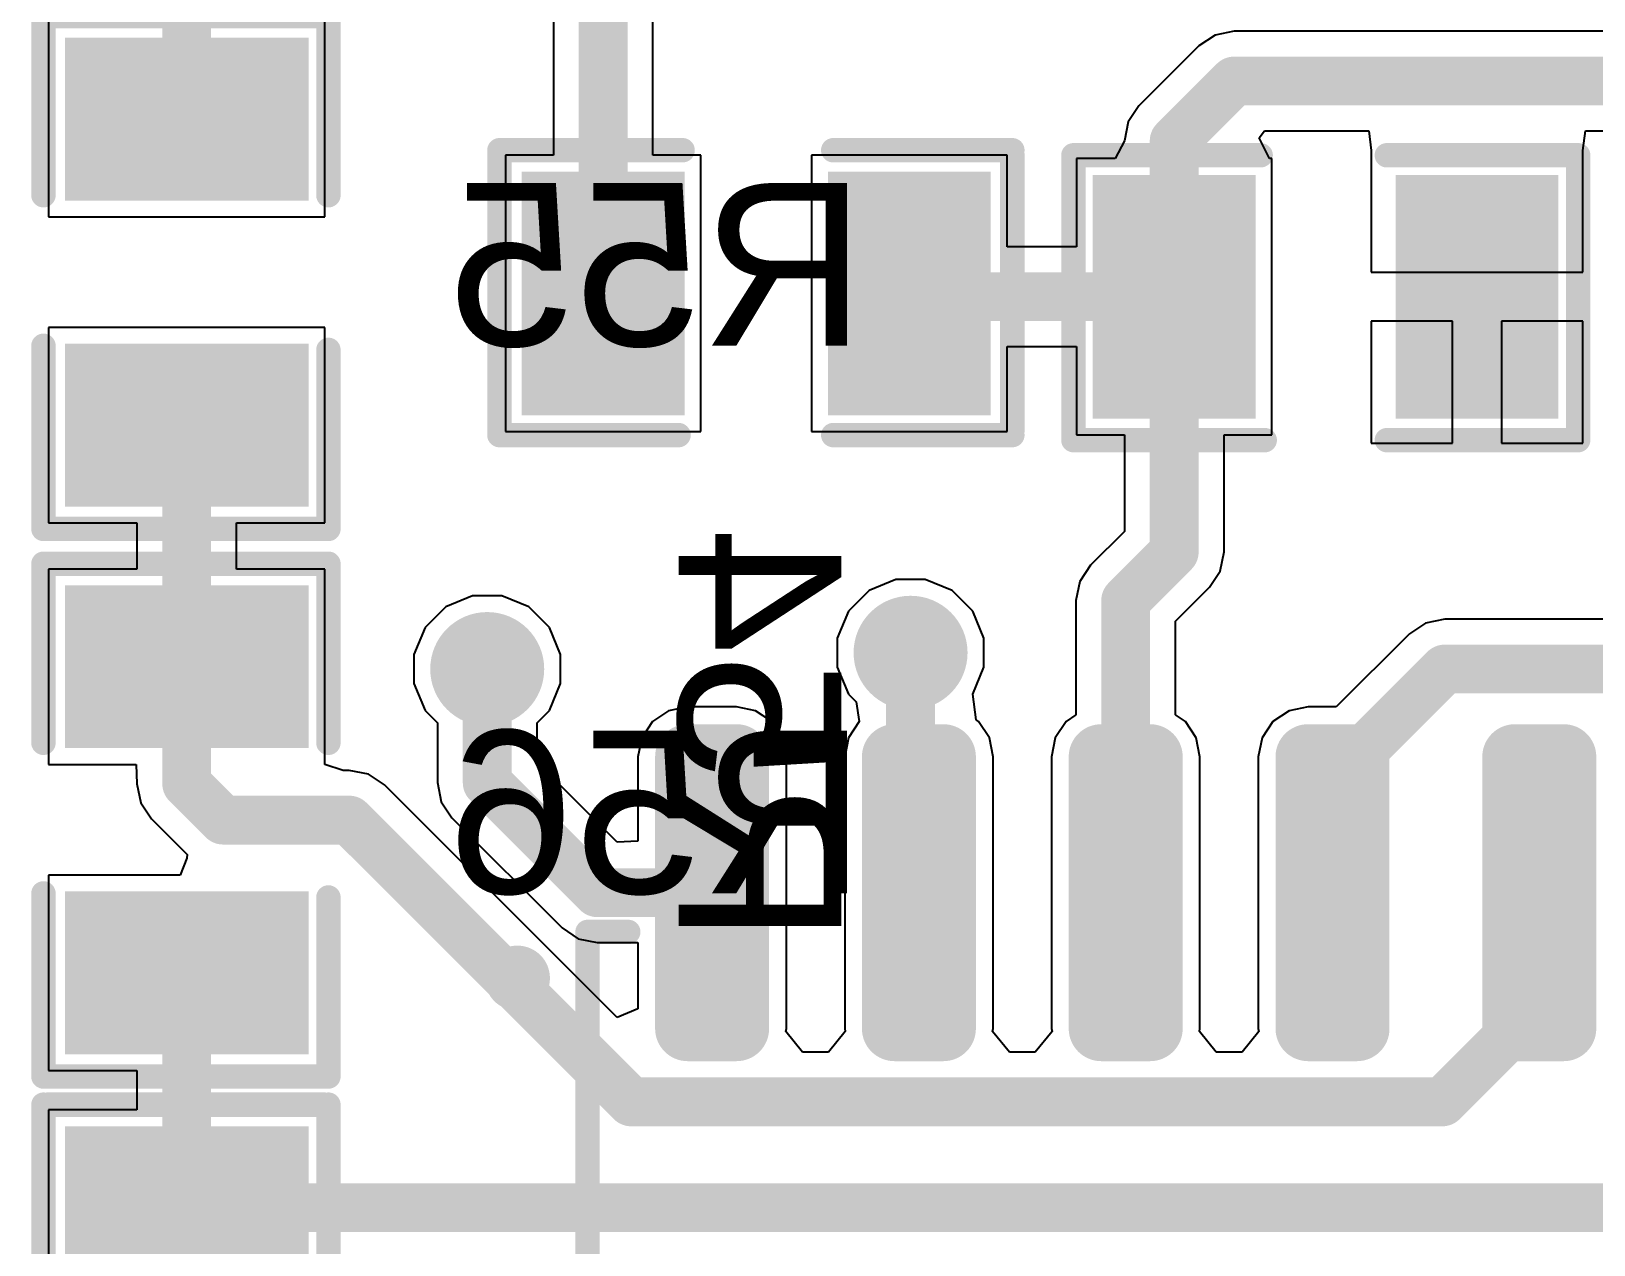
# Model space of a CAD drawing. Header units: millimetres. Extents: x 95 to 305, y 96 to 295.
# Drawn here: x 172.85 to 182.45, y 119.23 to 126.68 of the extents above; entities that cross this region are included whole.
import ezdxf

# ---------------------------------------------------------------- set-up
doc = ezdxf.new("R2010")
doc.units = ezdxf.units.MM
for name, color, linetype in [('BottomLayer', 5, 'Continuous'), ('BottomOverlay', 54, 'Continuous'), ('BottomPaste', 16, 'Continuous'), ('BottomSolder', 6, 'Continuous'), ('ViaHoleLayer', 16, 'Continuous')]:
    doc.layers.add(name, color=color, linetype=linetype)
doc.styles.add('Arial', font='', dxfattribs={"height": 0.2})
doc.styles.get('Arial').set_extended_font_data('Arial')

# ---------------------------------------------------------------- blocks, each defined once
blk = doc.blocks.new('SOIC_14_B_59')
at = {"layer": 'BottomLayer'}
h = blk.add_hatch(color=5, dxfattribs=at)
edge = h.paths.add_edge_path()
edge.add_arc((-3.27599675, 1.42599918), 0.1499997, 90, 180)
edge.add_line((-3.42599645, 1.42599918), (-3.42599645, 1.12599978))
edge.add_arc((-3.27599675, 1.12599978), 0.1499997, 180, 270)
edge.add_line((-3.27599675, 0.9760000799999999), (-1.60599501, 0.9760000799999999))
edge.add_arc((-1.60599501, 1.12599978), 0.1499997, 270, 360)
edge.add_line((-1.45599531, 1.12599978), (-1.45599531, 1.42599918))
edge.add_arc((-1.60599501, 1.42599918), 0.1499997, 0, 90)
edge.add_line((-1.60599501, 1.57599888), (-3.27599675, 1.57599888))
h = blk.add_hatch(color=5, dxfattribs=at)
edge = h.paths.add_edge_path()
edge.add_arc((-3.27599929, 0.15599918), 0.1499997, 90, 180)
edge.add_line((-3.42599899, 0.15599918), (-3.42599899, -0.14400022))
edge.add_arc((-3.27599929, -0.14400022), 0.1499997, 180, 270)
edge.add_line((-3.27599929, -0.29399992), (-1.60599755, -0.29399992))
edge.add_arc((-1.60599755, -0.14400022), 0.1499997, 270, 360)
edge.add_line((-1.45599785, -0.14400022), (-1.45599785, 0.15599918))
edge.add_arc((-1.60599755, 0.15599918), 0.1499997, 0, 90)
edge.add_line((-1.60599755, 0.30599888), (-3.27599929, 0.30599888))
h = blk.add_hatch(color=5, dxfattribs=at)
edge = h.paths.add_edge_path()
edge.add_arc((-3.27599929, -1.11400082), 0.1499997, 90, 180)
edge.add_line((-3.42599899, -1.11400082), (-3.42599899, -1.41400022))
edge.add_arc((-3.27599929, -1.41400022), 0.1499997, 180, 270)
edge.add_line((-3.27599929, -1.56399992), (-1.60599755, -1.56399992))
edge.add_arc((-1.60599755, -1.41400022), 0.1499997, 270, 360)
edge.add_line((-1.45599785, -1.41400022), (-1.45599785, -1.11400082))
edge.add_arc((-1.60599755, -1.11400082), 0.1499997, 0, 90)
edge.add_line((-1.60599755, -0.96400112), (-3.27599929, -0.96400112))
h = blk.add_hatch(color=5, dxfattribs=at)
edge = h.paths.add_edge_path()
edge.add_arc((-3.27599675, -2.38400082), 0.1499997, 90, 180)
edge.add_line((-3.42599645, -2.38400082), (-3.42599645, -2.68400022))
edge.add_arc((-3.27599675, -2.68400022), 0.1499997, 180, 270)
edge.add_line((-3.27599675, -2.83399992), (-1.60599501, -2.83399992))
edge.add_arc((-1.60599501, -2.68400022), 0.1499997, 270, 360)
edge.add_line((-1.45599531, -2.68400022), (-1.45599531, -2.38400082))
edge.add_arc((-1.60599501, -2.38400082), 0.1499997, 0, 90)
edge.add_line((-1.60599501, -2.23400112), (-3.27599675, -2.23400112))
h = blk.add_hatch(color=5, dxfattribs=at)
edge = h.paths.add_edge_path()
edge.add_arc((-3.27599929, -3.65400082), 0.1499997, 90, 180)
edge.add_line((-3.42599899, -3.65400082), (-3.42599899, -3.95400022))
edge.add_arc((-3.27599929, -3.95400022), 0.1499997, 180, 270)
edge.add_line((-3.27599929, -4.103999920000001), (-1.60599755, -4.103999920000001))
edge.add_arc((-1.60599755, -3.95400022), 0.1499997, 270, 360)
edge.add_line((-1.45599785, -3.95400022), (-1.45599785, -3.65400082))
edge.add_arc((-1.60599755, -3.65400082), 0.1499997, 0, 90)
edge.add_line((-1.60599755, -3.50400112), (-3.27599929, -3.50400112))
at = {"layer": 'BottomPaste'}
h = blk.add_hatch(color=16, dxfattribs=at)
edge = h.paths.add_edge_path()
edge.add_arc((-3.27599675, 1.42599918), 0.1499997, 90, 180)
edge.add_line((-3.42599645, 1.42599918), (-3.42599645, 1.12599978))
edge.add_arc((-3.27599675, 1.12599978), 0.1499997, 180, 270)
edge.add_line((-3.27599675, 0.9760000799999999), (-1.60599501, 0.9760000799999999))
edge.add_arc((-1.60599501, 1.12599978), 0.1499997, 270, 360)
edge.add_line((-1.45599531, 1.12599978), (-1.45599531, 1.42599918))
edge.add_arc((-1.60599501, 1.42599918), 0.1499997, 0, 90)
edge.add_line((-1.60599501, 1.57599888), (-3.27599675, 1.57599888))
h = blk.add_hatch(color=16, dxfattribs=at)
edge = h.paths.add_edge_path()
edge.add_arc((-3.27599929, 0.15599918), 0.1499997, 90, 180)
edge.add_line((-3.42599899, 0.15599918), (-3.42599899, -0.14400022))
edge.add_arc((-3.27599929, -0.14400022), 0.1499997, 180, 270)
edge.add_line((-3.27599929, -0.29399992), (-1.60599755, -0.29399992))
edge.add_arc((-1.60599755, -0.14400022), 0.1499997, 270, 360)
edge.add_line((-1.45599785, -0.14400022), (-1.45599785, 0.15599918))
edge.add_arc((-1.60599755, 0.15599918), 0.1499997, 0, 90)
edge.add_line((-1.60599755, 0.30599888), (-3.27599929, 0.30599888))
h = blk.add_hatch(color=16, dxfattribs=at)
edge = h.paths.add_edge_path()
edge.add_arc((-3.27599929, -1.11400082), 0.1499997, 90, 180)
edge.add_line((-3.42599899, -1.11400082), (-3.42599899, -1.41400022))
edge.add_arc((-3.27599929, -1.41400022), 0.1499997, 180, 270)
edge.add_line((-3.27599929, -1.56399992), (-1.60599755, -1.56399992))
edge.add_arc((-1.60599755, -1.41400022), 0.1499997, 270, 360)
edge.add_line((-1.45599785, -1.41400022), (-1.45599785, -1.11400082))
edge.add_arc((-1.60599755, -1.11400082), 0.1499997, 0, 90)
edge.add_line((-1.60599755, -0.96400112), (-3.27599929, -0.96400112))
h = blk.add_hatch(color=16, dxfattribs=at)
edge = h.paths.add_edge_path()
edge.add_arc((-3.27599675, -2.38400082), 0.1499997, 90, 180)
edge.add_line((-3.42599645, -2.38400082), (-3.42599645, -2.68400022))
edge.add_arc((-3.27599675, -2.68400022), 0.1499997, 180, 270)
edge.add_line((-3.27599675, -2.83399992), (-1.60599501, -2.83399992))
edge.add_arc((-1.60599501, -2.68400022), 0.1499997, 270, 360)
edge.add_line((-1.45599531, -2.68400022), (-1.45599531, -2.38400082))
edge.add_arc((-1.60599501, -2.38400082), 0.1499997, 0, 90)
edge.add_line((-1.60599501, -2.23400112), (-3.27599675, -2.23400112))
h = blk.add_hatch(color=16, dxfattribs=at)
edge = h.paths.add_edge_path()
edge.add_arc((-3.27599929, -3.65400082), 0.1499997, 90, 180)
edge.add_line((-3.42599899, -3.65400082), (-3.42599899, -3.95400022))
edge.add_arc((-3.27599929, -3.95400022), 0.1499997, 180, 270)
edge.add_line((-3.27599929, -4.103999920000001), (-1.60599755, -4.103999920000001))
edge.add_arc((-1.60599755, -3.95400022), 0.1499997, 270, 360)
edge.add_line((-1.45599785, -3.95400022), (-1.45599785, -3.65400082))
edge.add_arc((-1.60599755, -3.65400082), 0.1499997, 0, 90)
edge.add_line((-1.60599755, -3.50400112), (-3.27599929, -3.50400112))
at = {"layer": 'BottomSolder'}
h = blk.add_hatch(color=6, dxfattribs=at)
edge = h.paths.add_edge_path()
edge.add_arc((-3.27599675, 1.42599918), 0.1999996, 90, 180)
edge.add_line((-3.47599635, 1.42599918), (-3.47599635, 1.12599978))
edge.add_arc((-3.27599675, 1.12599978), 0.1999996, 180, 270)
edge.add_line((-3.27599675, 0.92600018), (-1.60599501, 0.92600018))
edge.add_arc((-1.60599501, 1.12599978), 0.1999996, 270, 360)
edge.add_line((-1.40599541, 1.12599978), (-1.40599541, 1.42599918))
edge.add_arc((-1.60599501, 1.42599918), 0.1999996, 0, 90.00000000000013)
edge.add_line((-1.60599501, 1.62599878), (-3.27599675, 1.62599878))
h = blk.add_hatch(color=6, dxfattribs=at)
edge = h.paths.add_edge_path()
edge.add_arc((-3.27599929, 0.15599918), 0.1999996, 90, 180)
edge.add_line((-3.47599889, 0.15599918), (-3.47599889, -0.14400022))
edge.add_arc((-3.27599929, -0.14400022), 0.1999996, 180, 270)
edge.add_line((-3.27599929, -0.34399982), (-1.60599755, -0.34399982))
edge.add_arc((-1.60599755, -0.14400022), 0.1999996, 270, 360)
edge.add_line((-1.40599795, -0.14400022), (-1.40599795, 0.15599918))
edge.add_arc((-1.60599755, 0.15599918), 0.1999996, 0, 90)
edge.add_line((-1.60599755, 0.35599878), (-3.27599929, 0.35599878))
h = blk.add_hatch(color=6, dxfattribs=at)
edge = h.paths.add_edge_path()
edge.add_arc((-3.27599929, -1.11400082), 0.1999996, 90, 180)
edge.add_line((-3.47599889, -1.11400082), (-3.47599889, -1.41400022))
edge.add_arc((-3.27599929, -1.41400022), 0.1999996, 180, 270)
edge.add_line((-3.27599929, -1.61399982), (-1.60599755, -1.61399982))
edge.add_arc((-1.60599755, -1.41400022), 0.1999996, 270, 360)
edge.add_line((-1.40599795, -1.41400022), (-1.40599795, -1.11400082))
edge.add_arc((-1.60599755, -1.11400082), 0.1999996, 0, 90)
edge.add_line((-1.60599755, -0.9140012200000001), (-3.27599929, -0.9140012200000001))
h = blk.add_hatch(color=6, dxfattribs=at)
edge = h.paths.add_edge_path()
edge.add_arc((-3.27599675, -2.38400082), 0.1999996, 90, 180)
edge.add_line((-3.47599635, -2.38400082), (-3.47599635, -2.68400022))
edge.add_arc((-3.27599675, -2.68400022), 0.1999996, 180, 270)
edge.add_line((-3.27599675, -2.88399982), (-1.60599501, -2.88399982))
edge.add_arc((-1.60599501, -2.68400022), 0.1999996, 270, 360)
edge.add_line((-1.40599541, -2.68400022), (-1.40599541, -2.38400082))
edge.add_arc((-1.60599501, -2.38400082), 0.1999996, 0, 90.00000000000013)
edge.add_line((-1.60599501, -2.18400122), (-3.27599675, -2.18400122))
h = blk.add_hatch(color=6, dxfattribs=at)
edge = h.paths.add_edge_path()
edge.add_arc((-3.27599929, -3.65400082), 0.1999996, 90, 180)
edge.add_line((-3.47599889, -3.65400082), (-3.47599889, -3.95400022))
edge.add_arc((-3.27599929, -3.95400022), 0.1999996, 180, 270)
edge.add_line((-3.27599929, -4.15399982), (-1.60599755, -4.15399982))
edge.add_arc((-1.60599755, -3.95400022), 0.1999996, 270, 360)
edge.add_line((-1.40599795, -3.95400022), (-1.40599795, -3.65400082))
edge.add_arc((-1.60599755, -3.65400082), 0.1999996, 0, 90)
edge.add_line((-1.60599755, -3.45400122), (-3.27599929, -3.45400122))
at = {"layer": 'BottomOverlay', "const_width": 0.1499997}
for points in [[(-2.20000068, -4.56900026), (-2.20000068, -4.31900076)], [(2.30000048, -4.56900026), (-2.20000068, -4.56900026)]]:
    blk.add_lwpolyline(points, dxfattribs=at)
at = {"layer": 'BottomOverlay'}
for points, const_width in [([(-2.23750124, -4.31900076, 1), (-2.16250012, -4.31900076, 1)], 0.07499858), ([(-2.23750124, -4.56900026, 1), (-2.16250012, -4.56900026, 1)], 0.07499858), ([(-2.23750124, -4.56900026, 1), (-2.16250012, -4.56900026, 1)], 0.07499858), ([(-1.81600094, -5.00000016, 1), (-2.01600054, -5.00000016, 1)], 0.1999996), ([(-2.06600044, -5.00000016, 1), (-1.96600064, -5.00000016, 1)], 0.0999998), ([(-1.86600084, -5.00000016, 1), (-1.76600104, -5.00000016, 1)], 0.0999998)]:
    blk.add_lwpolyline(points, format="xyb", close=True, dxfattribs=dict(at, const_width=const_width))
blk = doc.blocks.new('RES0805_B_91')
at = {"layer": 'BottomLayer'}
for points in [[(-1.38780139, 0.7187006199999999), (-0.4878006499999999, 0.7187006199999999), (-0.4878006499999999, -0.67829938), (-1.38780139, -0.67829938)], [(0.49219993, 0.7187006199999999), (1.39220067, 0.7187006199999999), (1.39220067, -0.67829938), (0.49219993, -0.67829938)]]:
    blk.add_hatch(color=5, dxfattribs=at).paths.add_polyline_path(points)
at = {"layer": 'BottomPaste'}
for points in [[(-1.38780139, 0.7187006199999999), (-0.4878006499999999, 0.7187006199999999), (-0.4878006499999999, -0.67829938), (-1.38780139, -0.67829938)], [(0.49219993, 0.7187006199999999), (1.39220067, 0.7187006199999999), (1.39220067, -0.67829938), (0.49219993, -0.67829938)]]:
    blk.add_hatch(color=16, dxfattribs=at).paths.add_polyline_path(points)
at = {"layer": 'BottomSolder'}
for points in [[(-1.43780129, 0.76870052), (-0.43780075, 0.76870052), (-0.43780075, -0.72829928), (-1.43780129, -0.72829928)], [(0.44220003, 0.76870052), (1.44220057, 0.76870052), (1.44220057, -0.72829928), (0.44220003, -0.72829928)]]:
    blk.add_hatch(color=6, dxfattribs=at).paths.add_polyline_path(points)
at = {"layer": 'BottomOverlay', "const_width": 0.1499997}
for points in [[(-1.57500066, 0.90000074), (-0.4499991, 0.90000074)], [(0.47500032, 0.90000074), (1.57500066, 0.90000074)], [(-1.57500066, 0.87499952), (-1.57500066, -0.8249996199999998)], [(1.57500066, 0.87499952), (1.57500066, -0.8249996199999998)], [(-1.57500066, -0.8500008399999999), (-0.47500032, -0.8500008399999999)], [(0.47500032, -0.8500008399999999), (1.57500066, -0.8500008399999999)]]:
    blk.add_lwpolyline(points, dxfattribs=at)
at = {"layer": 'BottomOverlay', "const_width": 0.07499858}
for points in [[(-1.61250122, 0.90000074, 1), (-1.5375001, 0.90000074, 1)], [(-0.4874996599999999, 0.90000074, 1), (-0.41249854, 0.90000074, 1)], [(0.43749976, 0.90000074, 1), (0.5125008799999999, 0.90000074, 1)], [(1.5375001, 0.90000074, 1), (1.61250122, 0.90000074, 1)], [(-1.61250122, 0.87499952, 1), (-1.5375001, 0.87499952, 1)], [(1.5375001, 0.87499952, 1), (1.61250122, 0.87499952, 1)], [(-1.61250122, -0.8249996199999998, 1), (-1.5375001, -0.8249996199999998, 1)], [(1.5375001, -0.8249996199999998, 1), (1.61250122, -0.8249996199999998, 1)], [(-1.61250122, -0.8500008399999999, 1), (-1.5375001, -0.8500008399999999, 1)], [(-0.5125008799999999, -0.8500008399999999, 1), (-0.43749976, -0.8500008399999999, 1)], [(0.43749976, -0.8500008399999999, 1), (0.5125008799999999, -0.8500008399999999, 1)], [(1.5375001, -0.8500008399999999, 1), (1.61250122, -0.8500008399999999, 1)]]:
    blk.add_lwpolyline(points, format="xyb", close=True, dxfattribs=at)
blk = doc.blocks.new('RES0805_B_92')
at = {"layer": 'BottomLayer'}
for points in [[(-1.38780139, 0.7187031599999999), (-0.4878006499999999, 0.7187031599999999), (-0.4878006499999999, -0.6782968399999999), (-1.38780139, -0.6782968399999999)], [(0.49219993, 0.7187006199999999), (1.39220067, 0.7187006199999999), (1.39220067, -0.67829938), (0.49219993, -0.67829938)]]:
    blk.add_hatch(color=5, dxfattribs=at).paths.add_polyline_path(points)
at = {"layer": 'BottomPaste'}
for points in [[(-1.38780139, 0.7187031599999999), (-0.4878006499999999, 0.7187031599999999), (-0.4878006499999999, -0.6782968399999999), (-1.38780139, -0.6782968399999999)], [(0.49219993, 0.7187006199999999), (1.39220067, 0.7187006199999999), (1.39220067, -0.67829938), (0.49219993, -0.67829938)]]:
    blk.add_hatch(color=16, dxfattribs=at).paths.add_polyline_path(points)
at = {"layer": 'BottomSolder'}
for points in [[(-1.43780129, 0.76870306), (-0.43780075, 0.76870306), (-0.43780075, -0.72829674), (-1.43780129, -0.72829674)], [(0.44220003, 0.76870052), (1.44220057, 0.76870052), (1.44220057, -0.72829928), (0.44220003, -0.72829928)]]:
    blk.add_hatch(color=6, dxfattribs=at).paths.add_polyline_path(points)
at = {"layer": 'BottomOverlay', "const_width": 0.1499997}
for points in [[(-1.57500066, 0.90000074), (-0.4499991, 0.90000074)], [(0.47500032, 0.90000074), (1.57500066, 0.90000074)], [(-1.57500066, 0.87499952), (-1.57500066, -0.8249970799999999)], [(1.57500066, 0.87499952), (1.57500066, -0.8249970799999999)], [(-1.5750032, -0.8500008399999999), (-0.47500032, -0.8500008399999999)], [(0.47500032, -0.8500008399999999), (1.5750032, -0.8500008399999999)]]:
    blk.add_lwpolyline(points, dxfattribs=at)
at = {"layer": 'BottomOverlay', "const_width": 0.07499858}
for points in [[(-1.61250122, 0.90000074, 1), (-1.5375001, 0.90000074, 1)], [(-0.4874996599999999, 0.90000074, 1), (-0.41249854, 0.90000074, 1)], [(0.43749976, 0.90000074, 1), (0.5125008799999999, 0.90000074, 1)], [(1.5375001, 0.90000074, 1), (1.61250122, 0.90000074, 1)], [(-1.61250122, 0.87499952, 1), (-1.5375001, 0.87499952, 1)], [(1.5375001, 0.87499952, 1), (1.61250122, 0.87499952, 1)], [(-1.61250122, -0.8249970799999999, 1), (-1.5375001, -0.8249970799999999, 1)], [(1.5375001, -0.8249970799999999, 1), (1.61250122, -0.8249970799999999, 1)], [(-1.61250376, -0.8500008399999999, 1), (-1.53750264, -0.8500008399999999, 1)], [(-0.5125008799999999, -0.8500008399999999, 1), (-0.43749976, -0.8500008399999999, 1)], [(0.43749976, -0.8500008399999999, 1), (0.5125008799999999, -0.8500008399999999, 1)], [(1.53750264, -0.8500008399999999, 1), (1.61250376, -0.8500008399999999, 1)]]:
    blk.add_lwpolyline(points, format="xyb", close=True, dxfattribs=at)
blk = doc.blocks.new('RES0805_B_93')
at = {"layer": 'BottomLayer'}
for points in [[(-1.38780139, 0.7187006199999999), (-0.4878006499999999, 0.7187006199999999), (-0.4878006499999999, -0.67829938), (-1.38780139, -0.67829938)], [(0.49219993, 0.7187006199999999), (1.39220067, 0.7187006199999999), (1.39220067, -0.67829938), (0.49219993, -0.67829938)]]:
    blk.add_hatch(color=5, dxfattribs=at).paths.add_polyline_path(points)
at = {"layer": 'BottomPaste'}
for points in [[(-1.38780139, 0.7187006199999999), (-0.4878006499999999, 0.7187006199999999), (-0.4878006499999999, -0.67829938), (-1.38780139, -0.67829938)], [(0.49219993, 0.7187006199999999), (1.39220067, 0.7187006199999999), (1.39220067, -0.67829938), (0.49219993, -0.67829938)]]:
    blk.add_hatch(color=16, dxfattribs=at).paths.add_polyline_path(points)
at = {"layer": 'BottomSolder'}
for points in [[(-1.43780129, 0.76870052), (-0.43780075, 0.76870052), (-0.43780075, -0.72829928), (-1.43780129, -0.72829928)], [(0.44220003, 0.76870052), (1.44220057, 0.76870052), (1.44220057, -0.72829928), (0.44220003, -0.72829928)]]:
    blk.add_hatch(color=6, dxfattribs=at).paths.add_polyline_path(points)
at = {"layer": 'BottomOverlay', "const_width": 0.1499997}
for points in [[(-1.57500066, 0.90000074), (-0.4499991, 0.90000074)], [(0.47500032, 0.90000074), (1.57500066, 0.90000074)], [(-1.57500066, 0.87499952), (-1.57500066, -0.8249996199999998)], [(1.57500066, 0.87499952), (1.57500066, -0.8249996199999998)], [(-1.57500066, -0.8500008399999999), (-0.47500032, -0.8500008399999999)], [(0.47500032, -0.8500008399999999), (1.57500066, -0.8500008399999999)]]:
    blk.add_lwpolyline(points, dxfattribs=at)
at = {"layer": 'BottomOverlay', "const_width": 0.07499858}
for points in [[(-1.61250122, 0.90000074, 1), (-1.5375001, 0.90000074, 1)], [(-0.4874996599999999, 0.90000074, 1), (-0.41249854, 0.90000074, 1)], [(0.43749976, 0.90000074, 1), (0.5125008799999999, 0.90000074, 1)], [(1.5375001, 0.90000074, 1), (1.61250122, 0.90000074, 1)], [(-1.61250122, 0.87499952, 1), (-1.5375001, 0.87499952, 1)], [(1.5375001, 0.87499952, 1), (1.61250122, 0.87499952, 1)], [(-1.61250122, -0.8249996199999998, 1), (-1.5375001, -0.8249996199999998, 1)], [(1.5375001, -0.8249996199999998, 1), (1.61250122, -0.8249996199999998, 1)], [(-1.61250122, -0.8500008399999999, 1), (-1.5375001, -0.8500008399999999, 1)], [(-0.5125008799999999, -0.8500008399999999, 1), (-0.43749976, -0.8500008399999999, 1)], [(0.43749976, -0.8500008399999999, 1), (0.5125008799999999, -0.8500008399999999, 1)], [(1.5375001, -0.8500008399999999, 1), (1.61250122, -0.8500008399999999, 1)]]:
    blk.add_lwpolyline(points, format="xyb", close=True, dxfattribs=at)
blk = doc.blocks.new('RES0805_B_94')
at = {"layer": 'BottomLayer'}
for points in [[(-1.38780139, 0.7187031599999999), (-0.4878006499999999, 0.7187031599999999), (-0.4878006499999999, -0.6782968399999999), (-1.38780139, -0.6782968399999999)], [(0.49219993, 0.7187006199999999), (1.39220067, 0.7187006199999999), (1.39220067, -0.67829938), (0.49219993, -0.67829938)]]:
    blk.add_hatch(color=5, dxfattribs=at).paths.add_polyline_path(points)
at = {"layer": 'BottomPaste'}
for points in [[(-1.38780139, 0.7187031599999999), (-0.4878006499999999, 0.7187031599999999), (-0.4878006499999999, -0.6782968399999999), (-1.38780139, -0.6782968399999999)], [(0.49219993, 0.7187006199999999), (1.39220067, 0.7187006199999999), (1.39220067, -0.67829938), (0.49219993, -0.67829938)]]:
    blk.add_hatch(color=16, dxfattribs=at).paths.add_polyline_path(points)
at = {"layer": 'BottomSolder'}
for points in [[(-1.43780129, 0.76870306), (-0.43780075, 0.76870306), (-0.43780075, -0.72829674), (-1.43780129, -0.72829674)], [(0.44220003, 0.76870052), (1.44220057, 0.76870052), (1.44220057, -0.72829928), (0.44220003, -0.72829928)]]:
    blk.add_hatch(color=6, dxfattribs=at).paths.add_polyline_path(points)
at = {"layer": 'BottomOverlay', "const_width": 0.1499997}
for points in [[(-1.57500066, 0.90000074), (-0.4499991, 0.90000074)], [(0.47500032, 0.90000074), (1.57500066, 0.90000074)], [(-1.57500066, -0.8249970799999999), (-1.57500066, 0.87499952)], [(1.57500066, -0.8249970799999999), (1.57500066, 0.87499952)], [(-1.5750032, -0.8500008399999999), (-0.47500032, -0.8500008399999999)], [(0.47500032, -0.8500008399999999), (1.5750032, -0.8500008399999999)]]:
    blk.add_lwpolyline(points, dxfattribs=at)
at = {"layer": 'BottomOverlay', "const_width": 0.07499858}
for points in [[(-1.61250122, 0.90000074, 1), (-1.5375001, 0.90000074, 1)], [(-0.4874996599999999, 0.90000074, 1), (-0.41249854, 0.90000074, 1)], [(0.43749976, 0.90000074, 1), (0.5125008799999999, 0.90000074, 1)], [(1.5375001, 0.90000074, 1), (1.61250122, 0.90000074, 1)], [(-1.61250122, 0.87499952, 1), (-1.5375001, 0.87499952, 1)], [(1.5375001, 0.87499952, 1), (1.61250122, 0.87499952, 1)], [(-1.61250122, -0.8249970799999999, 1), (-1.5375001, -0.8249970799999999, 1)], [(1.5375001, -0.8249970799999999, 1), (1.61250122, -0.8249970799999999, 1)], [(-1.61250376, -0.8500008399999999, 1), (-1.53750264, -0.8500008399999999, 1)], [(-0.5125008799999999, -0.8500008399999999, 1), (-0.43749976, -0.8500008399999999, 1)], [(0.43749976, -0.8500008399999999, 1), (0.5125008799999999, -0.8500008399999999, 1)], [(1.53750264, -0.8500008399999999, 1), (1.61250376, -0.8500008399999999, 1)]]:
    blk.add_lwpolyline(points, format="xyb", close=True, dxfattribs=at)
blk = doc.blocks.new('CAP0805_B_158')
at = {"layer": 'BottomLayer'}
for points in [[(-1.37900029, 0.69250052), (-0.47899955, 0.69250052), (-0.47899955, -0.70449948), (-1.37900029, -0.70449948)], [(0.48100107, 0.69250052), (1.38100181, 0.69250052), (1.38100181, -0.70449948), (0.48100107, -0.70449948)]]:
    blk.add_hatch(color=5, dxfattribs=at).paths.add_polyline_path(points)
at = {"layer": 'BottomPaste'}
for points in [[(-1.37900029, 0.69250052), (-0.47899955, 0.69250052), (-0.47899955, -0.70449948), (-1.37900029, -0.70449948)], [(0.48100107, 0.69250052), (1.38100181, 0.69250052), (1.38100181, -0.70449948), (0.48100107, -0.70449948)]]:
    blk.add_hatch(color=16, dxfattribs=at).paths.add_polyline_path(points)
at = {"layer": 'BottomSolder'}
for points in [[(-1.42900019, 0.7425004199999999), (-0.42899965, 0.7425004199999999), (-0.42899965, -0.7544993799999999), (-1.42900019, -0.7544993799999999)], [(0.4310011699999999, 0.7425004199999999), (1.43100171, 0.7425004199999999), (1.43100171, -0.7544993799999999), (0.4310011699999999, -0.7544993799999999)]]:
    blk.add_hatch(color=6, dxfattribs=at).paths.add_polyline_path(points)
at = {"layer": 'BottomOverlay', "const_width": 0.1499997}
for points in [[(-0.37500052, 0.8750020599999999), (-1.55000198, 0.8750020599999999)], [(-1.54999944, 0.8499983), (-1.54999944, -0.8499983)], [(1.54999944, 0.8750045999999999), (0.37500052, 0.8750045999999999)], [(1.54999944, 0.85000338), (1.54999944, -0.8499983)], [(-0.37500052, -0.8750020599999999), (-1.55000198, -0.8750020599999999)], [(1.54999944, -0.87499952), (0.3999992, -0.87499952)]]:
    blk.add_lwpolyline(points, dxfattribs=at)
at = {"layer": 'BottomOverlay', "const_width": 0.07499858}
for points in [[(-1.58750254, 0.8750020599999999, 1), (-1.51250142, 0.8750020599999999, 1)], [(-1.5875, 0.8499983, 1), (-1.51249888, 0.8499983, 1)], [(-0.41250108, 0.8750020599999999, 1), (-0.33749996, 0.8750020599999999, 1)], [(0.33749996, 0.8750045999999999, 1), (0.41250108, 0.8750045999999999, 1)], [(1.51249888, 0.8750045999999999, 1), (1.5875, 0.8750045999999999, 1)], [(1.51249888, 0.85000338, 1), (1.5875, 0.85000338, 1)], [(-1.58750254, -0.8750020599999999, 1), (-1.51250142, -0.8750020599999999, 1)], [(-1.5875, -0.8499983, 1), (-1.51249888, -0.8499983, 1)], [(-0.41250108, -0.8750020599999999, 1), (-0.33749996, -0.8750020599999999, 1)], [(0.36249864, -0.87499952, 1), (0.43749976, -0.87499952, 1)], [(1.51249888, -0.8499983, 1), (1.5875, -0.8499983, 1)], [(1.51249888, -0.87499952, 1), (1.5875, -0.87499952, 1)]]:
    blk.add_lwpolyline(points, format="xyb", close=True, dxfattribs=at)

msp = doc.modelspace()

# ---------------------------------------------------------------- hatches: boundary and pattern name
at = {"layer": 'BottomLayer'}
h = msp.add_hatch(color=5, dxfattribs=at)
edge = h.paths.add_edge_path()
edge.add_arc((178.2499991, 122.86303088), 0.2999994, 0, 360)
h = msp.add_hatch(color=5, dxfattribs=at)
edge = h.paths.add_edge_path()
edge.add_arc((175.6500424, 122.7629879), 0.2999994, 0, 360)
at = {"layer": 'BottomSolder'}
h = msp.add_hatch(color=6, dxfattribs=at)
edge = h.paths.add_edge_path()
edge.add_arc((178.2499991, 122.86303088), 0.3499993, 0, 360)
h = msp.add_hatch(color=6, dxfattribs=at)
edge = h.paths.add_edge_path()
edge.add_arc((175.6500424, 122.7629879), 0.3499993, 0, 360)
at = {"layer": 'ViaHoleLayer'}
h = msp.add_hatch(color=16, dxfattribs=at)
edge = h.paths.add_edge_path()
edge.add_arc((178.2499991, 122.86303088), 0.1499997, 0, 360)
h = msp.add_hatch(color=16, dxfattribs=at)
edge = h.paths.add_edge_path()
edge.add_arc((175.6500424, 122.7629879), 0.1499997, 0, 360)

# ---------------------------------------------------------------- linework, layer by layer
at = {"layer": 'BottomLayer'}
for p, q in [((176.05632302, 127.4760341), (176.05632302, 125.9187347)), ((176.66807694, 125.9187347), (176.66807694, 127.4760341)), ((172.95610062, 126.74082856), (172.95610062, 125.54083096)), ((174.65310002, 125.54083096), (174.65310002, 126.74082856)), ((180.23708174, 126.68099124), (180.12002838, 126.65770452)), ((180.23709444, 126.6809887), (180.23708174, 126.68099124)), ((183.29010332, 126.6809887), (180.23709444, 126.6809887)), ((180.02078804, 126.59139274), (179.65270902, 126.22331626)), ((180.02079312, 126.59140036), (180.02078804, 126.59139274)), ((180.12002838, 126.65770452), (180.02079312, 126.59140036)), ((179.65270902, 126.22331626), (179.58640486, 126.124081)), ((179.58640486, 126.124081), (179.56311814, 126.00703018)), ((179.56311814, 126.00703018), (179.5070705, 125.89853154)), ((180.3901523, 126.02553154), (180.42297672, 126.06923478)), ((180.45359642, 125.89853154), (180.3901523, 126.02553154)), ((180.42297672, 126.06923478), (181.06379586, 126.06923478)), ((181.06379586, 126.06923478), (181.07899776, 125.94853144)), ((182.37900024, 125.94853144), (182.39420214, 126.06923478)), ((182.39420214, 126.06923478), (183.16341574, 126.06923478)), ((176.05632302, 125.9187347), (175.76220118, 125.9187347)), ((175.76220118, 125.9187347), (175.76220118, 124.2217353)), ((176.96219878, 125.9187347), (176.66807694, 125.9187347)), ((176.96219878, 124.2217353), (176.96219878, 125.9187347)), ((178.8422001, 125.91873216), (177.6422025, 125.91873216)), ((177.6422025, 125.91873216), (177.6422025, 124.22173276)), ((178.8422001, 125.3559088), (178.8422001, 125.91873216)), ((179.5070705, 125.89853154), (179.26899884, 125.89853154)), ((179.26899884, 125.89853154), (179.26899884, 125.3559088)), ((180.46899644, 125.89853154), (180.45359642, 125.89853154)), ((180.46899644, 124.20153214), (180.46899644, 125.89853154)), ((181.07899776, 125.94853144), (181.0790003, 125.94223224)), ((181.0790003, 125.94223224), (181.0790003, 125.20003154)), ((182.3789977, 125.94223224), (182.37900024, 125.94853144)), ((182.3789977, 125.20003154), (182.3789977, 125.94223224)), ((172.95610062, 125.54083096), (174.65310002, 125.54083096)), ((179.26899884, 125.3559088), (178.8422001, 125.3559088)), ((181.0790003, 125.20003154), (181.72898884, 125.20003154)), ((181.72898884, 125.20003154), (182.3789977, 125.20003154)), ((174.65310002, 124.86082724), (172.95610062, 124.86082724)), ((172.95610062, 124.86082724), (172.95610062, 123.66082964)), ((174.65310002, 123.66082964), (174.65310002, 124.86082724)), ((181.57898914, 124.90003214), (181.0790003, 124.90003214)), ((181.0790003, 124.90003214), (181.0790003, 124.15153224)), ((181.57898914, 124.15153224), (181.57898914, 124.90003214)), ((182.3789977, 124.90003214), (181.87898854, 124.90003214)), ((181.87898854, 124.90003214), (181.87898854, 124.15153224)), ((182.3789977, 124.15153224), (182.3789977, 124.90003214)), ((178.8422001, 124.22173276), (178.8422001, 124.74415488)), ((178.8422001, 124.74415488), (179.26899884, 124.74415488)), ((179.26899884, 124.74415488), (179.26899884, 124.20153214)), ((175.76220118, 124.2217353), (176.96219878, 124.2217353)), ((177.6422025, 124.22173276), (178.8422001, 124.22173276)), ((179.26899884, 124.20153214), (179.56312068, 124.20153214)), ((179.56312068, 124.20153214), (179.56312068, 123.60872662)), ((180.1748746, 123.48204158), (180.1748746, 124.20153214)), ((180.1748746, 124.20153214), (180.46899644, 124.20153214)), ((181.0790003, 124.15153224), (181.57898914, 124.15153224)), ((181.87898854, 124.15153224), (182.3789977, 124.15153224)), ((172.95610062, 123.66082964), (173.49872336, 123.66082964)), ((173.49872336, 123.66082964), (173.49872336, 123.3770329)), ((174.11047728, 123.3770329), (174.11047728, 123.66082964)), ((174.11047728, 123.66082964), (174.65310002, 123.66082964)), ((179.56312068, 123.60872662), (179.3549118, 123.40052028)), ((180.15159042, 123.36497552), (180.17487714, 123.48202888)), ((180.17487714, 123.48202888), (180.1748746, 123.48204158)), ((173.49872336, 123.3770329), (172.95610062, 123.3770329)), ((172.95610062, 123.3770329), (172.95610062, 122.1770353)), ((174.65310002, 123.3770329), (174.11047728, 123.3770329)), ((174.65310002, 122.17703784), (174.65310002, 123.3770329)), ((178.1604895, 123.31302998), (177.99509486, 123.2445211)), ((178.3395087, 123.31302998), (178.1604895, 123.31302998)), ((178.50490334, 123.2445211), (178.3395087, 123.31302998)), ((179.3549118, 123.40052028), (179.28860764, 123.30128502)), ((180.08528626, 123.26574026), (180.15159042, 123.36497552)), ((175.5605328, 123.212987), (175.39513816, 123.14447812)), ((175.739552, 123.212987), (175.5605328, 123.212987)), ((175.90494664, 123.14447812), (175.739552, 123.212987)), ((177.99509486, 123.2445211), (177.86850888, 123.11793512)), ((178.63148932, 123.11793512), (178.50490334, 123.2445211)), ((179.28860764, 123.30128502), (179.26532092, 123.18423166)), ((179.87707738, 123.05753138), (180.08527864, 123.26573518)), ((180.08527864, 123.26573518), (180.08528626, 123.26574026)), ((175.39513816, 123.14447812), (175.26855218, 123.01789214)), ((176.03153262, 123.01789214), (175.90494664, 123.14447812)), ((177.86850888, 123.11793512), (177.8, 122.95254048)), ((178.6999982, 122.95254048), (178.63148932, 123.11793512)), ((179.26532092, 123.18423166), (179.26532346, 123.18421896)), ((179.26532346, 123.18421896), (179.26532346, 122.48068214)), ((179.87707738, 122.48068214), (179.87707738, 123.05753138)), ((181.41314492, 123.04562386), (181.31390966, 122.9793197)), ((181.53019828, 123.06890804), (181.41314492, 123.04562386)), ((184.89858118, 123.06890804), (181.53019828, 123.06890804)), ((175.26855218, 123.01789214), (175.2000433, 122.8524975)), ((176.1000415, 122.8524975), (176.03153262, 123.01789214)), ((177.8, 122.95254048), (177.8, 122.77352128)), ((178.6999982, 122.77352128), (178.6999982, 122.95254048)), ((181.31390966, 122.9793197), (180.8644973, 122.52990734)), ((175.2000433, 122.8524975), (175.2000433, 122.6734783)), ((176.1000415, 122.6734783), (176.1000415, 122.8524975)), ((177.8, 122.77352128), (177.86850888, 122.60812664)), ((178.63148932, 122.60812918), (178.6999982, 122.77352128)), ((175.2000433, 122.6734783), (175.26855218, 122.50808366)), ((176.03153262, 122.50808366), (176.1000415, 122.6734783)), ((177.86850888, 122.60812664), (177.91610594, 122.56052958)), ((177.91610594, 122.56052958), (177.9349121, 122.44031392)), ((178.65298026, 122.45001164), (178.63148932, 122.60812918)), ((175.26855218, 122.50808366), (175.34416544, 122.4324704)), ((175.95591936, 122.4324704), (176.03153262, 122.50808366)), ((176.76414736, 122.50662316), (176.6649121, 122.440319)), ((176.88120072, 122.52990734), (176.76414736, 122.50662316)), ((177.18120012, 122.52990734), (176.88120072, 122.52990734)), ((177.29825348, 122.50662316), (177.18120012, 122.52990734)), ((177.39748874, 122.440319), (177.29825348, 122.50662316)), ((178.66748874, 122.44031646), (178.65298026, 122.45001164)), ((179.26532346, 122.48068214), (179.2049121, 122.440319)), ((179.93748874, 122.440319), (179.87707738, 122.48068214)), ((180.57414736, 122.50662316), (180.4749121, 122.440319)), ((180.69120072, 122.52990734), (180.57414736, 122.50662316)), ((180.8644973, 122.52990734), (180.69120072, 122.52990734)), ((175.34416544, 122.4324704), (175.34416544, 122.0651991)), ((175.95591936, 122.19188668), (175.95591936, 122.4324704)), ((176.6649121, 122.440319), (176.59860794, 122.34108374)), ((177.4637929, 122.34108374), (177.39748874, 122.440319)), ((177.9349121, 122.44031392), (177.86860794, 122.3410812)), ((178.7337929, 122.3410812), (178.66748874, 122.44031646)), ((179.2049121, 122.440319), (179.13860794, 122.34108374)), ((180.0037929, 122.34108374), (179.93748874, 122.440319)), ((180.4749121, 122.440319), (180.40860794, 122.34108374)), ((176.59860794, 122.34108374), (176.57532376, 122.22403038)), ((177.48707708, 122.22403038), (177.4637929, 122.34108374)), ((177.86860794, 122.3410812), (177.84532376, 122.22402784)), ((178.75707708, 122.22402784), (178.7337929, 122.3410812)), ((179.13860794, 122.34108374), (179.11532376, 122.22403038)), ((180.02707708, 122.22403038), (180.0037929, 122.34108374)), ((180.40860794, 122.34108374), (180.38532376, 122.22403038)), ((172.95610062, 122.1770353), (173.49348842, 122.1770353)), ((173.49348842, 122.1770353), (173.49872082, 122.05843)), ((174.7650556, 122.14071076), (174.65310002, 122.17703784)), ((176.44832376, 121.69948228), (175.95591936, 122.19188668)), ((176.57532376, 122.22403038), (176.57532376, 121.7059542)), ((177.48707708, 120.55403118), (177.48707708, 122.22403038)), ((177.84532376, 122.22402784), (177.84532376, 120.55402864)), ((178.75707708, 120.55402864), (178.75707708, 122.22402784)), ((179.11532376, 122.22403038), (179.11532376, 120.55403118)), ((180.02707708, 120.55403118), (180.02707708, 122.22403038)), ((180.38532376, 122.22403038), (180.38532376, 120.55403118)), ((174.80318608, 122.14071076), (174.7650556, 122.14071076)), ((174.80319878, 122.1407133), (174.80318608, 122.14071076)), ((174.92025214, 122.11742658), (174.80319878, 122.1407133)), ((175.0194874, 122.05112242), (174.92025214, 122.11742658)), ((175.34416544, 122.0651991), (175.3441629, 122.0651864)), ((175.3441629, 122.0651864), (175.36744962, 121.94813304)), ((173.49872082, 122.05843), (173.52200754, 121.94137918)), ((176.44832376, 120.62228606), (175.0194874, 122.05112242)), ((173.52200754, 121.94137918), (173.5883117, 121.84214392)), ((175.36744962, 121.94813304), (175.43375378, 121.84889778)), ((173.5883117, 121.84214392), (173.80642658, 121.62403158)), ((175.43375378, 121.84889778), (176.1099094, 121.17274216)), ((176.57532376, 121.7059542), (176.44832376, 121.69948228)), ((173.80499402, 121.60056706), (173.76517444, 121.49703158)), ((173.80642658, 121.62403158), (173.80499402, 121.60056706)), ((173.76517444, 121.49703158), (172.95609808, 121.49703158)), ((172.95609808, 121.49703158), (172.95609808, 120.29703398)), ((176.1099094, 121.17274216), (176.20914466, 121.106438)), ((176.20914466, 121.106438), (176.32619802, 121.08315128)), ((176.32619802, 121.08315128), (176.32621072, 121.08315382)), ((176.32621072, 121.08315382), (176.57532376, 121.08315382)), ((176.57532376, 121.08315382), (176.57532376, 120.67488946)), ((176.57532376, 120.67488946), (176.44832376, 120.62228606)), ((177.48367094, 120.5369065), (177.48707708, 120.55403118)), ((177.58682034, 120.40990396), (177.48367094, 120.5369065)), ((177.8487299, 120.5369065), (177.7455805, 120.40990396)), ((177.84532376, 120.55402864), (177.8487299, 120.5369065)), ((178.75367094, 120.5369065), (178.75707708, 120.55402864)), ((178.85682034, 120.40990396), (178.75367094, 120.5369065)), ((179.1187299, 120.5369065), (179.0155805, 120.40990396)), ((179.11532376, 120.55403118), (179.1187299, 120.5369065)), ((180.02367094, 120.5369065), (180.02707708, 120.55403118)), ((180.12682034, 120.40990396), (180.02367094, 120.5369065)), ((180.3887299, 120.5369065), (180.2855805, 120.40990396)), ((180.38532376, 120.55403118), (180.3887299, 120.5369065)), ((177.7455805, 120.40990396), (177.58682034, 120.40990396)), ((179.0155805, 120.40990396), (178.85682034, 120.40990396)), ((180.2855805, 120.40990396), (180.12682034, 120.40990396)), ((172.95609808, 120.29703398), (173.49872082, 120.29703398)), ((173.49872082, 120.29703398), (173.49872082, 120.05423284)), ((173.49872082, 120.05423284), (172.95610062, 120.05423284)), ((172.95610062, 120.05423284), (172.95610062, 118.85423524))]:
    msp.add_line(p, q, dxfattribs=at)
at = {"layer": 'BottomLayer', "const_width": 0.2999994}
for points in [[(176.36219998, 125.070235), (176.36219998, 128.48883116)], [(173.80460032, 126.14082976), (173.80460032, 127.41763188)], [(179.86899764, 126.00702764), (180.23708174, 126.37511174)], [(180.23708174, 126.37511174), (183.29011602, 126.37511174)], [(179.86899764, 125.05003184), (179.86899764, 126.00702764)], [(178.2422013, 125.07023246), (178.26240192, 125.05003184)], [(178.26240192, 125.05003184), (179.86899764, 125.05003184)], [(179.86899764, 123.48202888), (179.86899764, 125.05003184)], [(173.80460032, 122.7770341), (173.80460032, 124.26082844)], [(179.57120042, 123.18423166), (179.86899764, 123.48202888)], [(179.57120042, 121.38903078), (179.57120042, 123.18423166)], [(173.80460032, 122.05843254), (173.80460032, 122.7770341)], [(178.2499991, 121.69022652), (178.2499991, 122.86303088)], [(175.6500424, 122.0651864), (175.6500424, 122.7629879)], [(180.84120042, 122.07403322), (181.53019828, 122.76303108)], [(181.53019828, 122.76303108), (183.38120042, 122.76303108)], [(173.80460032, 122.05843254), (174.02819906, 121.8348338)], [(175.6500424, 122.0651864), (176.32619802, 121.38903078)], [(180.84120042, 121.38903078), (180.84120042, 122.07403322)], [(174.02819906, 121.8348338), (174.80319878, 121.8348338)], [(174.80319878, 121.8348338), (176.53400558, 120.104027)], [(178.17500052, 121.51522814), (178.299999, 121.64022662)], [(178.2499991, 121.69022652), (178.299999, 121.64022662)], [(178.17500052, 121.51522814), (178.30120042, 121.38902824)], [(176.32619802, 121.38903078), (177.03120042, 121.38903078)], [(182.11120042, 120.69923028), (182.11120042, 121.38902824)], [(173.80459778, 119.45423658), (173.80459778, 120.89703278)], [(181.51599714, 120.104027), (182.11120042, 120.69923028)], [(176.53400558, 120.104027), (181.51599714, 120.104027)], [(173.80459778, 119.45423658), (173.80460032, 119.45423404)], [(173.80460032, 119.45423404), (183.34120304, 119.45423404)]]:
    msp.add_lwpolyline(points, dxfattribs=at)
at = {"layer": 'BottomLayer', "const_width": 0.1499997}
for points in [[(180.16208316, 126.37511174, 1), (180.31208032, 126.37511174, 1)], [(180.16208316, 126.37511174, 1), (180.31208032, 126.37511174, 1)], [(173.72960174, 126.14082976, 1), (173.8795989, 126.14082976, 1)], [(179.79399906, 126.00702764, 1), (179.94399622, 126.00702764, 1)], [(179.79399906, 126.00702764, 1), (179.94399622, 126.00702764, 1)], [(176.2872014, 125.070235, 1), (176.43719856, 125.070235, 1)], [(178.16720272, 125.07023246, 1), (178.31719988, 125.07023246, 1)], [(178.18740334, 125.05003184, 1), (178.3374005, 125.05003184, 1)], [(178.18740334, 125.05003184, 1), (178.3374005, 125.05003184, 1)], [(179.79399906, 125.05003184, 1), (179.94399622, 125.05003184, 1)], [(179.79399906, 125.05003184, 1), (179.94399622, 125.05003184, 1)], [(179.79399906, 125.05003184, 1), (179.94399622, 125.05003184, 1)], [(173.72960174, 124.26082844, 1), (173.8795989, 124.26082844, 1)], [(179.79399906, 123.48202888, 1), (179.94399622, 123.48202888, 1)], [(179.79399906, 123.48202888, 1), (179.94399622, 123.48202888, 1)], [(179.49620184, 123.18423166, 1), (179.646199, 123.18423166, 1)], [(179.49620184, 123.18423166, 1), (179.646199, 123.18423166, 1)], [(173.72960174, 122.7770341, 1), (173.8795989, 122.7770341, 1)], [(173.72960174, 122.7770341, 1), (173.8795989, 122.7770341, 1)], [(178.17500052, 122.86303088, 1), (178.32499768, 122.86303088, 1)], [(175.57504382, 122.7629879, 1), (175.72504098, 122.7629879, 1)], [(181.4551997, 122.76303108, 1), (181.60519686, 122.76303108, 1)], [(181.4551997, 122.76303108, 1), (181.60519686, 122.76303108, 1)], [(173.72960174, 122.05843254, 1), (173.8795989, 122.05843254, 1)], [(173.72960174, 122.05843254, 1), (173.8795989, 122.05843254, 1)], [(175.57504382, 122.0651864, 1), (175.72504098, 122.0651864, 1)], [(175.57504382, 122.0651864, 1), (175.72504098, 122.0651864, 1)], [(180.76620184, 122.07403322, 1), (180.916199, 122.07403322, 1)], [(180.76620184, 122.07403322, 1), (180.916199, 122.07403322, 1)], [(173.95320048, 121.8348338, 1), (174.10319764, 121.8348338, 1)], [(173.95320048, 121.8348338, 1), (174.10319764, 121.8348338, 1)], [(174.7282002, 121.8348338, 1), (174.87819736, 121.8348338, 1)], [(174.7282002, 121.8348338, 1), (174.87819736, 121.8348338, 1)], [(178.17500052, 121.69022652, 1), (178.32499768, 121.69022652, 1)], [(178.17500052, 121.69022652, 1), (178.32499768, 121.69022652, 1)], [(178.22500042, 121.64022662, 1), (178.37499758, 121.64022662, 1)], [(178.22500042, 121.64022662, 1), (178.37499758, 121.64022662, 1)], [(178.10000194, 121.51522814, 1), (178.2499991, 121.51522814, 1)], [(178.10000194, 121.51522814, 1), (178.2499991, 121.51522814, 1)], [(176.25119944, 121.38903078, 1), (176.4011966, 121.38903078, 1)], [(176.25119944, 121.38903078, 1), (176.4011966, 121.38903078, 1)], [(176.95620184, 121.38903078, 1), (177.106199, 121.38903078, 1)], [(178.22620184, 121.38902824, 1), (178.376199, 121.38902824, 1)], [(179.49620184, 121.38903078, 1), (179.646199, 121.38903078, 1)], [(180.76620184, 121.38903078, 1), (180.916199, 121.38903078, 1)], [(182.03620184, 121.38902824, 1), (182.186199, 121.38902824, 1)], [(173.7295992, 120.89703278, 1), (173.87959636, 120.89703278, 1)], [(182.03620184, 120.69923028, 1), (182.186199, 120.69923028, 1)], [(182.03620184, 120.69923028, 1), (182.186199, 120.69923028, 1)], [(176.459007, 120.104027, 1), (176.60900416, 120.104027, 1)], [(176.459007, 120.104027, 1), (176.60900416, 120.104027, 1)], [(181.44099856, 120.104027, 1), (181.59099572, 120.104027, 1)], [(181.44099856, 120.104027, 1), (181.59099572, 120.104027, 1)], [(173.7295992, 119.45423658, 1), (173.87959636, 119.45423658, 1)], [(173.7295992, 119.45423658, 1), (173.87959636, 119.45423658, 1)], [(173.72960174, 119.45423404, 1), (173.8795989, 119.45423404, 1)], [(173.72960174, 119.45423404, 1), (173.8795989, 119.45423404, 1)]]:
    msp.add_lwpolyline(points, format="xyb", close=True, dxfattribs=at)

# ---------------------------------------------------------------- block references
for name, p, rotation in [('RES0805_B_93', (173.82480094, 125.19862946), 90), ('CAP0805_B_158', (180.79999908, 125.04403236), 180), ('RES0805_B_92', (173.82480094, 121.8348338), 90), ('SOIC_14_B_59', (180.83520094, 118.94803236), 270), ('RES0805_B_91', (173.82480094, 118.51203374), 90)]:
    msp.add_blockref(name, p, dxfattribs=dict(rotation=rotation))
msp.add_blockref('RES0805_B_94', (177.300001, 125.05003184))

# ---------------------------------------------------------------- texts
at = {"layer": 'BottomOverlay', "style": 'Arial', "text_generation_flag": 2}
for s, p in [('R55', (177.97360138, 124.74863036)), ('R56', (177.97360138, 121.3848347))]:
    msp.add_text(s, height=1.00000054, dxfattribs=at).set_placement(p)
msp.add_text('R54', height=1.00000054, rotation=270, dxfattribs=at).set_placement((176.82500068, 121.07023284))

doc.saveas('drawing.dxf')
